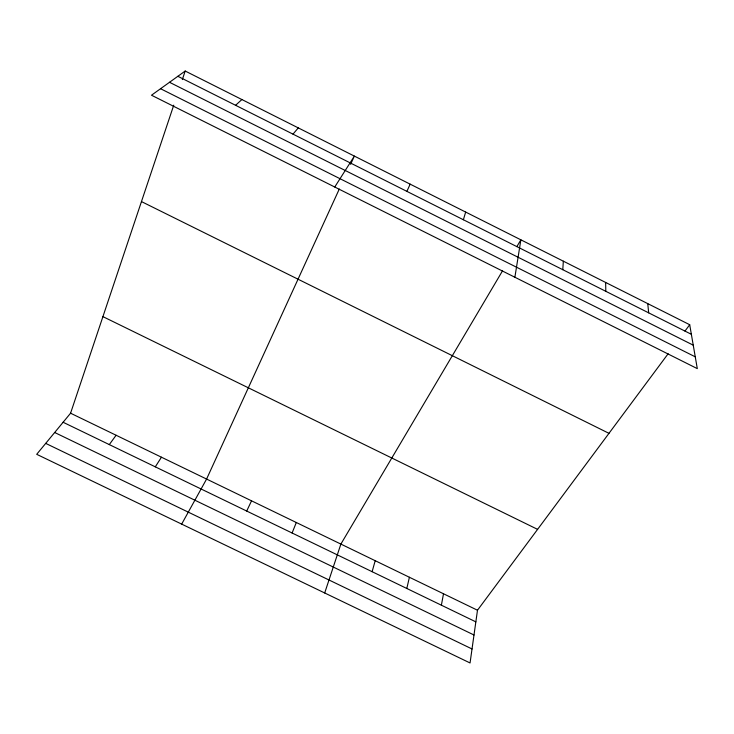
<?xml version="1.0" encoding="UTF-8"?>
<svg xmlns="http://www.w3.org/2000/svg" width="734" height="734" viewBox="0 0 734 734"><rect width="100%" height="100%" fill="white"/><g stroke="black" fill="none" stroke-linecap="round" stroke-linejoin="round"><path stroke-width="1.1" d="M562.785 269.69L563.336 261.185M668.124 353.76L477.485 610.229L470.054 662.967L36.7 454.309L70.574 413.205L173.756 105.173M514.883 277.25L520.874 239.825L516.864 246.606M441.382 605.192L443.501 593.778M406.81 588.475L409.407 577.263M372.12 571.694L375.202 560.703M463.383 219.75L465.659 212.071M324.694 592.971L340.879 544.087L502.542 270.818M182.335 79.566L185.197 71.033L689.703 324.722L697.3 368.624L151.498 95.218L185.197 71.033M292.104 533.003L296.307 522.507M406.893 191.363L410.159 184.161M339.291 189.042L206.584 479.063L181.665 524.113M350.595 164.333L354.366 156.103L334.75 187.014M246.697 511.048L251.542 500.827M155.296 466.842L161.443 457.209M109.302 444.602L116.1 435.253M684.978 331.08L689.703 324.722M292.994 134.138L298.279 127.9M235.586 105.292L241.881 99.54M63.106 422.261L475.852 621.863M54.674 432.5L473.999 635.002M45.701 443.382L472.026 648.966M70.574 413.205L477.485 610.229M102.925 316.629L537.591 529.37M141.46 201.584L608.972 433.335M177.867 76.299L691.355 334.291M169.517 82.291L693.245 345.173M160.553 88.713L695.263 356.834M647.755 303.628L648.673 312.84M605.633 282.452L605.816 291.306"/></g></svg>
